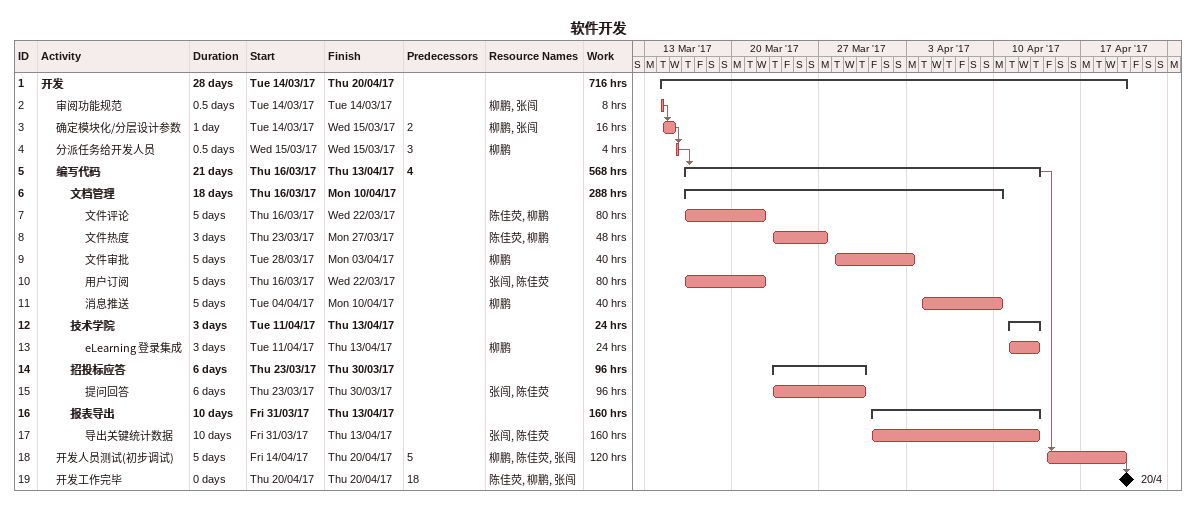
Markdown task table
软件开发

| ID | Level | Task | Duration | Start | Finish | Predecessors | Resources | Work (h) |
|---|---|---|---|---|---|---|---|---|
| 1 | 1 | **开发** | 28d | 2017-03-14 | 2017-04-20 |  |  | 716 |
| 2 | 2 | 审阅功能规范 | 0.5d | 2017-03-14 | 2017-03-14 |  | 柳鹏, 张闯 | 8 |
| 3 | 2 | 确定模块化/分层设计参数 | 1d | 2017-03-14 | 2017-03-15 | 2 | 柳鹏, 张闯 | 16 |
| 4 | 2 | 分派任务给开发人员 | 0.5d | 2017-03-15 | 2017-03-15 | 3 | 柳鹏 | 4 |
| 5 | 2 | **编写代码** | 21d | 2017-03-16 | 2017-04-13 | 4 |  | 568 |
| 6 | 3 | **文档管理** | 18d | 2017-03-16 | 2017-04-10 |  |  | 288 |
| 7 | 4 | 文件评论 | 5d | 2017-03-16 | 2017-03-22 |  | 陈佳荧, 柳鹏 | 80 |
| 8 | 4 | 文件热度 | 3d | 2017-03-23 | 2017-03-27 |  | 陈佳荧, 柳鹏 | 48 |
| 9 | 4 | 文件审批 | 5d | 2017-03-28 | 2017-04-03 |  | 柳鹏 | 40 |
| 10 | 4 | 用户订阅 | 5d | 2017-03-16 | 2017-03-22 |  | 张闯, 陈佳荧 | 80 |
| 11 | 4 | 消息推送 | 5d | 2017-04-04 | 2017-04-10 |  | 柳鹏 | 40 |
| 12 | 3 | **技术学院** | 3d | 2017-04-11 | 2017-04-13 |  |  | 24 |
| 13 | 4 | eLearning 登录集成 | 3d | 2017-04-11 | 2017-04-13 |  | 柳鹏 | 24 |
| 14 | 3 | **招投标应答** | 6d | 2017-03-23 | 2017-03-30 |  |  | 96 |
| 15 | 4 | 提问回答 | 6d | 2017-03-23 | 2017-03-30 |  | 张闯, 陈佳荧 | 96 |
| 16 | 3 | **报表导出** | 10d | 2017-03-31 | 2017-04-13 |  |  | 160 |
| 17 | 4 | 导出关键统计数据 | 10d | 2017-03-31 | 2017-04-13 |  | 张闯, 陈佳荧 | 160 |
| 18 | 2 | 开发人员测试(初步调试) | 5d | 2017-04-14 | 2017-04-20 | 5 | 柳鹏, 陈佳荧, 张闯 | 120 |
| 19 | 2 | 开发工作完毕 | 0d | 2017-04-20 | 2017-04-20 | 18 | 陈佳荧, 柳鹏, 张闯 |  |
